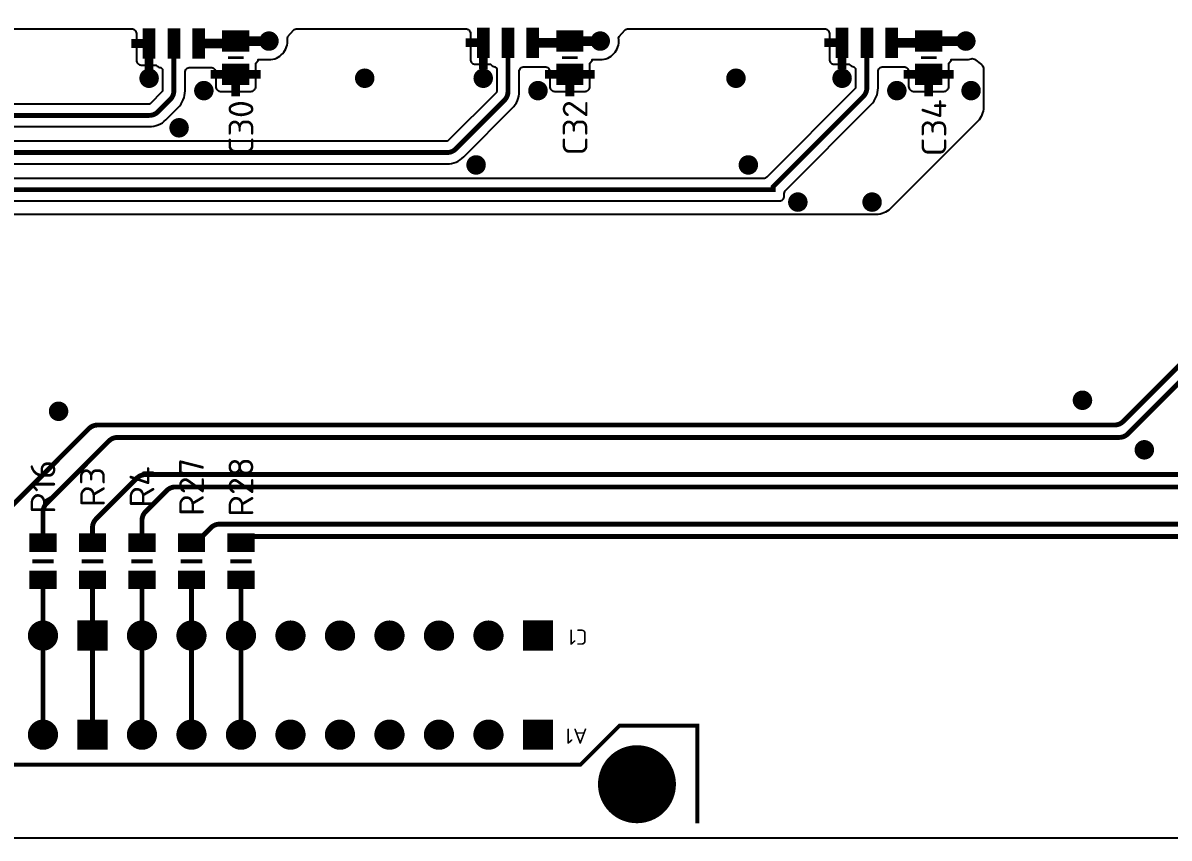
# Model space of a CAD drawing. Header units: millimetres. Extents: x 48 to 829, y 348 to 719.
# Drawn here: x 658.9 to 717.7, y 616.2 to 658 of the extents above; entities that cross this region are included whole.
import ezdxf
from ezdxf.enums import TextEntityAlignment as Align

# ---------------------------------------------------------------- set-up
doc = ezdxf.new("R2010")
doc.units = ezdxf.units.MM
doc.layers.add('TOP_ETCH', color=7, linetype='Continuous')
doc.styles.get("Standard").update_dxf_attribs({"font": 'txt.shx'})

msp = doc.modelspace()

# ---------------------------------------------------------------- linework, layer by layer
at = {"layer": 'TOP_ETCH', "color": 9}
msp.add_lwpolyline([(829.25, 616.25), (596, 616.25), (596, 719.12), (829.25, 719.12)], close=True, dxfattribs=at)
at = {"layer": 'TOP_ETCH'}
for points in [[(658.38, 657.745), (664.462, 657.745, -0.414214), (664.712, 657.495), (664.712, 656.131, 0.414214), (664.962, 655.881), (665.736, 655.881), (665.786, 655.831, 0.199048), (665.963, 655.758), (666.059, 655.662), (666.059, 654.564, -0.198879), (666.042, 654.523), (665.413, 653.894, -0.198879), (665.372, 653.877), (639.228, 653.877, 0.198911)], [(639.228, 652.723), (665.372, 652.723, 0.198911), (666.229, 653.078), (666.858, 653.707, 0.198911), (667.213, 654.564), (667.213, 655.508, -0.414214), (667.463, 655.758), (668.532, 655.758, -0.414214), (668.782, 655.508), (668.782, 654.781, 0.414214), (669.032, 654.531), (670.59, 654.531, 0.414214), (670.84, 654.781), (670.84, 655.985), (670.963, 656.108), (670.963, 656.158), (671.516, 656.158, 0.441856), (672.464, 657.199), (672.459, 657.252), (672.492, 657.351), (672.777, 657.663, -0.211506), (672.962, 657.745), (681.607, 657.745, -0.414214), (681.857, 657.495), (681.857, 656.171, 0.414214), (682.107, 655.921), (682.881, 655.921), (682.931, 655.871, 0.199048), (683.108, 655.798), (683.204, 655.702), (683.204, 654.523, -0.198879), (683.187, 654.482), (680.694, 651.989, -0.198879), (680.653, 651.972), (640.498, 651.972, 0.198911)], [(640.498, 650.818), (680.653, 650.818, 0.198911), (681.51, 651.173), (684.003, 653.666, 0.198911), (684.358, 654.523), (684.358, 655.548, -0.414214), (684.608, 655.798), (685.677, 655.798, -0.414214), (685.927, 655.548), (685.927, 654.781, 0.414214), (686.177, 654.531), (687.735, 654.531, 0.414214), (687.985, 654.781), (687.985, 655.985), (688.108, 656.108), (688.108, 656.158), (688.516, 656.158, 0.441856), (689.464, 657.199), (689.459, 657.252), (689.492, 657.351), (689.777, 657.663, -0.211506), (689.962, 657.745), (700.022, 657.745, -0.414214), (700.272, 657.495), (700.272, 656.171, 0.414214), (700.522, 655.921), (701.296, 655.921), (701.346, 655.871, 0.199048), (701.523, 655.798), (701.619, 655.702), (701.619, 654.714, -0.198879), (701.602, 654.673), (697.069, 650.14, -0.199048), (696.892, 650.067), (641.499, 650.067, 0.198911)], [(641.499, 648.913), (697.712, 648.913, 0.414214), (697.962, 649.163), (697.962, 649.297, -0.199048), (698.035, 649.474), (702.418, 653.857, 0.198911), (702.773, 654.714), (702.773, 655.548, -0.414214), (703.023, 655.798), (704.092, 655.798, -0.414214), (704.342, 655.548), (704.342, 654.781, 0.414214), (704.592, 654.531), (706.15, 654.531, 0.414214), (706.4, 654.781), (706.4, 655.985), (706.523, 656.108), (706.523, 656.158), (707.276, 656.158, 0.070667), (707.541, 656.196), (707.598, 656.212), (707.713, 656.191), (708.08, 655.915, -0.236172), (708.18, 655.715), (708.18, 653.714, -0.198896), (707.887, 653.007), (703.393, 648.513, -0.198896), (702.686, 648.22), (643.189, 648.22, 0.198896)]]:
    msp.add_lwpolyline(points, format="xyb", dxfattribs=at)
at = {"layer": 'TOP_ETCH', "const_width": 0.2}
for points in [[(665.591, 656.31), (665.141, 656.31), (665.141, 657.66), (665.591, 657.66)], [(666.861, 656.31), (666.411, 656.31), (666.411, 657.66), (666.861, 657.66)], [(668.131, 656.31), (667.681, 656.31), (667.681, 657.66), (668.131, 657.66)], [(670.411, 656.66), (669.211, 656.66), (669.211, 657.56), (670.411, 657.56)], [(682.736, 656.35), (682.286, 656.35), (682.286, 657.7), (682.736, 657.7)], [(684.006, 656.35), (683.556, 656.35), (683.556, 657.7), (684.006, 657.7)], [(685.276, 656.35), (684.826, 656.35), (684.826, 657.7), (685.276, 657.7)], [(687.556, 656.66), (686.356, 656.66), (686.356, 657.56), (687.556, 657.56)], [(701.151, 656.35), (700.701, 656.35), (700.701, 657.7), (701.151, 657.7)], [(702.421, 656.35), (701.971, 656.35), (701.971, 657.7), (702.421, 657.7)], [(703.691, 656.35), (703.241, 656.35), (703.241, 657.7), (703.691, 657.7)], [(705.971, 656.66), (704.771, 656.66), (704.771, 657.56), (705.971, 657.56)], [(670.411, 654.96), (669.211, 654.96), (669.211, 655.86), (670.411, 655.86)], [(687.556, 654.96), (686.356, 654.96), (686.356, 655.86), (687.556, 655.86)], [(705.971, 654.96), (704.771, 654.96), (704.771, 655.86), (705.971, 655.86)], [(685.995, 625.955), (684.645, 625.955), (684.645, 627.305), (685.995, 627.305)], [(685.995, 620.875), (684.645, 620.875), (684.645, 622.225), (685.995, 622.225)]]:
    msp.add_lwpolyline(points, close=True, dxfattribs=at)
at = {"layer": 'TOP_ETCH'}
for points, const_width in [([(665.25, 656.31), (665.25, 657.66)], 0.2), ([(665.45, 656.31), (665.45, 657.66)], 0.2), ([(666.45, 656.31), (666.45, 657.66)], 0.2), ([(666.65, 656.31), (666.65, 657.66)], 0.2), ([(666.85, 656.31), (666.85, 657.66)], 0.2), ([(667.85, 656.31), (667.85, 657.66)], 0.2), ([(668.05, 656.31), (668.05, 657.66)], 0.2), ([(669.25, 656.66), (669.25, 657.56)], 0.2), ([(669.45, 656.66), (669.45, 657.56)], 0.2), ([(669.65, 656.66), (669.65, 657.56)], 0.2), ([(669.85, 656.66), (669.85, 657.56)], 0.2), ([(670.05, 656.66), (670.05, 657.56)], 0.2), ([(670.25, 656.66), (670.25, 657.56)], 0.2), ([(671.45, 656.716), (671.45, 657.504)], 0.2), ([(671.65, 656.734), (671.65, 657.486)], 0.2), ([(682.45, 656.35), (682.45, 657.7)], 0.2), ([(682.65, 656.35), (682.65, 657.7)], 0.2), ([(683.65, 656.35), (683.65, 657.7)], 0.2), ([(683.85, 656.35), (683.85, 657.7)], 0.2), ([(684.85, 656.35), (684.85, 657.7)], 0.2), ([(685.05, 656.35), (685.05, 657.7)], 0.2), ([(685.25, 656.35), (685.25, 657.7)], 0.2), ([(686.45, 656.66), (686.45, 657.56)], 0.2), ([(686.65, 656.66), (686.65, 657.56)], 0.2), ([(686.85, 656.66), (686.85, 657.56)], 0.2), ([(687.05, 656.66), (687.05, 657.56)], 0.2), ([(687.25, 656.66), (687.25, 657.56)], 0.2), ([(687.45, 656.66), (687.45, 657.56)], 0.2), ([(688.45, 656.716), (688.45, 657.504)], 0.2), ([(688.65, 656.734), (688.65, 657.486)], 0.2), ([(700.85, 656.35), (700.85, 657.7)], 0.2), ([(701.05, 656.35), (701.05, 657.7)], 0.2), ([(702.05, 656.35), (702.05, 657.7)], 0.2), ([(702.25, 656.35), (702.25, 657.7)], 0.2), ([(703.25, 656.35), (703.25, 657.7)], 0.2), ([(703.45, 656.35), (703.45, 657.7)], 0.2), ([(703.65, 656.35), (703.65, 657.7)], 0.2), ([(704.85, 656.66), (704.85, 657.56)], 0.2), ([(705.05, 656.66), (705.05, 657.56)], 0.2), ([(705.25, 656.66), (705.25, 657.56)], 0.2), ([(705.45, 656.66), (705.45, 657.56)], 0.2), ([(705.65, 656.66), (705.65, 657.56)], 0.2), ([(705.85, 656.66), (705.85, 657.56)], 0.2), ([(707.25, 656.711), (707.25, 657.509)], 0.2), ([(707.45, 656.75), (707.45, 657.47)], 0.2), ([(665.366, 656.985), (664.462, 656.985)], 0.45), ([(665.366, 655.631), (665.366, 656.985)], 0.45), ([(671.516, 657.11), (669.811, 657.11)], 0.5), ([(671.25, 656.812), (671.25, 657.408)], 0.2), ([(671.85, 656.89), (671.85, 657.33)], 0.2), ([(682.511, 657.025), (681.607, 657.025)], 0.45), ([(682.511, 655.671), (682.511, 657.025)], 0.45), ([(685.051, 657.025), (686.871, 657.025), (686.956, 657.11)], 0.5), ([(688.516, 657.11), (686.956, 657.11)], 0.5), ([(688.25, 656.812), (688.25, 657.408)], 0.2), ([(688.85, 656.89), (688.85, 657.33)], 0.2), ([(700.926, 657.025), (700.022, 657.025)], 0.45), ([(700.926, 655.671), (700.926, 657.025)], 0.45), ([(703.466, 657.025), (705.286, 657.025), (705.371, 657.11)], 0.5), ([(707.276, 657.11), (705.371, 657.11)], 0.5), ([(707.05, 656.78), (707.05, 657.44)], 0.2), ([(707.65, 656.969), (707.65, 657.251)], 0.2), ([(669.25, 654.96), (669.25, 655.86)], 0.2), ([(669.411, 656.26), (670.211, 656.26)], 0.15), ([(669.45, 654.96), (669.45, 655.86)], 0.2), ([(669.65, 654.96), (669.65, 655.86)], 0.2), ([(669.85, 654.96), (669.85, 655.86)], 0.2), ([(670.05, 654.96), (670.05, 655.86)], 0.2), ([(670.25, 654.96), (670.25, 655.86)], 0.2), ([(686.45, 654.96), (686.45, 655.86)], 0.2), ([(686.556, 656.26), (687.356, 656.26)], 0.15), ([(686.65, 654.96), (686.65, 655.86)], 0.2), ([(686.85, 654.96), (686.85, 655.86)], 0.2), ([(687.05, 654.96), (687.05, 655.86)], 0.2), ([(687.25, 654.96), (687.25, 655.86)], 0.2), ([(687.45, 654.96), (687.45, 655.86)], 0.2), ([(704.85, 654.96), (704.85, 655.86)], 0.2), ([(704.971, 656.26), (705.771, 656.26)], 0.15), ([(705.05, 654.96), (705.05, 655.86)], 0.2), ([(705.25, 654.96), (705.25, 655.86)], 0.2), ([(705.45, 654.96), (705.45, 655.86)], 0.2), ([(705.65, 654.96), (705.65, 655.86)], 0.2), ([(705.85, 654.96), (705.85, 655.86)], 0.2), ([(665.05, 654.96), (665.05, 655.45)], 0.2), ([(665.25, 654.823), (665.25, 655.587)], 0.2), ([(665.45, 654.814), (665.45, 655.596)], 0.2), ([(665.65, 654.924), (665.65, 655.486)], 0.2), ([(669.811, 655.41), (668.532, 655.41)], 0.45), ([(669.811, 654.281), (669.811, 655.41)], 0.45), ([(671.09, 655.41), (669.811, 655.41)], 0.45), ([(676.05, 655.081), (676.05, 655.329)], 0.2), ([(676.25, 654.848), (676.25, 655.562)], 0.2), ([(676.45, 654.806), (676.45, 655.604)], 0.2), ([(676.65, 654.871), (676.65, 655.539)], 0.2), ([(682.25, 654.902), (682.25, 655.508)], 0.2), ([(682.45, 654.81), (682.45, 655.6)], 0.2), ([(682.65, 654.83), (682.65, 655.58)], 0.2), ([(682.85, 654.993), (682.85, 655.417)], 0.2), ([(686.956, 655.41), (685.677, 655.41)], 0.45), ([(686.956, 654.281), (686.956, 655.41)], 0.45), ([(688.235, 655.41), (686.956, 655.41)], 0.45), ([(695.25, 654.878), (695.25, 655.532)], 0.2), ([(695.45, 654.807), (695.45, 655.603)], 0.2), ([(695.65, 654.843), (695.65, 655.567)], 0.2), ([(695.85, 655.054), (695.85, 655.356)], 0.2), ([(700.65, 654.916), (700.65, 655.494)], 0.2), ([(700.85, 654.813), (700.85, 655.597)], 0.2), ([(701.05, 654.825), (701.05, 655.585)], 0.2), ([(701.25, 654.971), (701.25, 655.439)], 0.2), ([(705.371, 655.41), (704.092, 655.41)], 0.45), ([(705.371, 654.281), (705.371, 655.41)], 0.45), ([(706.65, 655.41), (705.371, 655.41)], 0.45), ([(667.85, 654.337), (667.85, 654.803)], 0.2), ([(668.05, 654.191), (668.05, 654.949)], 0.2), ([(668.25, 654.178), (668.25, 654.962)], 0.2), ([(668.45, 654.28), (668.45, 654.86)], 0.2), ([(685.05, 654.275), (685.05, 654.865)], 0.2), ([(685.25, 654.177), (685.25, 654.963)], 0.2), ([(685.45, 654.192), (685.45, 654.948)], 0.2), ([(685.65, 654.344), (685.65, 654.796)], 0.2), ([(703.45, 654.29), (703.45, 654.85)], 0.2), ([(703.65, 654.18), (703.65, 654.96)], 0.2), ([(703.85, 654.187), (703.85, 654.953)], 0.2), ([(704.05, 654.324), (704.05, 654.816)], 0.2), ([(707.25, 654.3), (707.25, 654.84)], 0.2), ([(707.45, 654.182), (707.45, 654.958)], 0.2), ([(707.65, 654.185), (707.65, 654.955)], 0.2), ([(707.85, 654.312), (707.85, 654.828)], 0.2), ([(666.65, 652.357), (666.65, 652.973)], 0.2), ([(666.85, 652.269), (666.85, 653.061)], 0.2), ([(667.05, 652.293), (667.05, 653.037)], 0.2), ([(667.25, 652.463), (667.25, 652.867)], 0.2), ([(681.85, 650.49), (681.85, 651.03)], 0.2), ([(682.05, 650.372), (682.05, 651.148)], 0.2), ([(682.25, 650.375), (682.25, 651.145)], 0.2), ([(682.45, 650.502), (682.45, 651.018)], 0.2), ([(695.85, 650.461), (695.85, 651.059)], 0.2), ([(696.05, 650.366), (696.05, 651.154)], 0.2), ([(696.25, 650.384), (696.25, 651.136)], 0.2), ([(696.45, 650.542), (696.45, 650.978)], 0.2), ([(698.65, 648.456), (698.65, 649.254)], 0.2), ([(702.45, 648.456), (702.45, 649.254)], 0.2), ([(698.45, 648.512), (698.45, 649.198)], 0.2), ([(698.85, 648.506), (698.85, 649.204)], 0.2), ([(699.05, 648.792), (699.05, 648.918)], 0.2), ([(702.25, 648.518), (702.25, 649.192)], 0.2), ([(702.65, 648.501), (702.65, 649.209)], 0.2), ([(702.85, 648.747), (702.85, 648.963)], 0.2), ([(713.05, 638.355), (713.05, 639.035)], 0.2), ([(713.25, 638.296), (713.25, 639.094)], 0.2), ([(713.45, 638.344), (713.45, 639.046)], 0.2), ([(713.65, 638.607), (713.65, 638.783)], 0.2), ([(716.25, 635.801), (716.25, 636.509)], 0.2), ([(716.45, 635.756), (716.45, 636.554)], 0.2), ([(716.65, 635.818), (716.65, 636.492)], 0.2), ([(716.05, 636.047), (716.05, 636.263)], 0.2), ([(674.85, 626.031), (674.85, 627.229)], 0.2), ([(675.05, 625.965), (675.05, 627.295)], 0.2), ([(675.25, 625.962), (675.25, 627.298)], 0.2), ([(675.45, 626.021), (675.45, 627.239)], 0.2), ([(675.65, 626.166), (675.65, 627.094)], 0.2), ([(677.25, 626.127), (677.25, 627.133)], 0.2), ([(677.45, 626.004), (677.45, 627.256)], 0.2), ([(677.65, 625.957), (677.65, 627.303)], 0.2), ([(677.85, 625.972), (677.85, 627.288)], 0.2), ([(678.05, 626.053), (678.05, 627.207)], 0.2), ([(678.25, 626.239), (678.25, 627.021)], 0.2), ([(679.65, 626.303), (679.65, 626.957)], 0.2), ([(679.85, 626.08), (679.85, 627.18)], 0.2), ([(680.05, 625.983), (680.05, 627.277)], 0.2), ([(680.25, 625.956), (680.25, 627.304)], 0.2), ([(680.45, 625.989), (680.45, 627.271)], 0.2), ([(680.65, 626.094), (680.65, 627.166)], 0.2), ([(680.85, 626.341), (680.85, 626.919)], 0.2), ([(682.25, 626.212), (682.25, 627.048)], 0.2), ([(682.45, 626.042), (682.45, 627.218)], 0.2), ([(682.65, 625.968), (682.65, 627.292)], 0.2), ([(682.85, 625.959), (682.85, 627.301)], 0.2), ([(683.05, 626.012), (683.05, 627.248)], 0.2), ([(683.25, 626.146), (683.25, 627.114)], 0.2), ([(684.65, 625.955), (684.65, 627.305)], 0.2), ([(684.85, 625.955), (684.85, 627.305)], 0.2), ([(685.05, 625.955), (685.05, 627.305)], 0.2), ([(685.25, 625.955), (685.25, 627.305)], 0.2), ([(685.45, 625.955), (685.45, 627.305)], 0.2), ([(685.65, 625.955), (685.65, 627.305)], 0.2), ([(685.85, 625.955), (685.85, 627.305)], 0.2), ([(677.05, 626.448), (677.05, 626.812)], 0.2), ([(683.449, 626.547), (683.449, 626.713)], 0.2), ([(675.05, 620.885), (675.05, 622.215)], 0.2), ([(675.25, 620.882), (675.25, 622.218)], 0.2), ([(675.45, 620.941), (675.45, 622.159)], 0.2), ([(677.45, 620.924), (677.45, 622.176)], 0.2), ([(677.65, 620.877), (677.65, 622.223)], 0.2), ([(677.85, 620.892), (677.85, 622.208)], 0.2), ([(680.05, 620.903), (680.05, 622.197)], 0.2), ([(680.25, 620.876), (680.25, 622.224)], 0.2), ([(680.45, 620.909), (680.45, 622.191)], 0.2), ([(682.65, 620.888), (682.65, 622.212)], 0.2), ([(682.85, 620.879), (682.85, 622.221)], 0.2), ([(683.05, 620.932), (683.05, 622.168)], 0.2), ([(684.65, 620.875), (684.65, 622.225)], 0.2), ([(684.85, 620.875), (684.85, 622.225)], 0.2), ([(685.05, 620.875), (685.05, 622.225)], 0.2), ([(685.25, 620.875), (685.25, 622.225)], 0.2), ([(685.45, 620.875), (685.45, 622.225)], 0.2), ([(685.65, 620.875), (685.65, 622.225)], 0.2), ([(685.85, 620.875), (685.85, 622.225)], 0.2), ([(674.85, 620.951), (674.85, 622.149)], 0.2), ([(675.65, 621.086), (675.65, 622.014)], 0.2), ([(677.05, 621.368), (677.05, 621.732)], 0.2), ([(677.25, 621.047), (677.25, 622.053)], 0.2), ([(678.05, 620.973), (678.05, 622.127)], 0.2), ([(678.25, 621.159), (678.25, 621.941)], 0.2), ([(679.65, 621.223), (679.65, 621.877)], 0.2), ([(679.85, 621), (679.85, 622.1)], 0.2), ([(680.65, 621.014), (680.65, 622.086)], 0.2), ([(680.85, 621.261), (680.85, 621.839)], 0.2), ([(682.25, 621.132), (682.25, 621.968)], 0.2), ([(682.45, 620.962), (682.45, 622.138)], 0.2), ([(683.25, 621.066), (683.25, 622.034)], 0.2), ([(683.449, 621.467), (683.449, 621.633)], 0.2), ([(689.25, 617.498), (689.25, 620.522)], 0.2), ([(689.45, 617.365), (689.45, 620.655)], 0.2), ([(689.65, 617.265), (689.65, 620.755)], 0.2), ([(689.85, 617.192), (689.85, 620.828)], 0.2), ([(690.05, 617.143), (690.05, 620.877)], 0.2), ([(690.25, 617.116), (690.25, 620.904)], 0.2), ([(690.45, 617.111), (690.45, 620.909)], 0.2), ([(690.65, 617.127), (690.65, 620.893)], 0.2), ([(690.85, 617.165), (690.85, 620.855)], 0.2), ([(691.05, 617.225), (691.05, 620.795)], 0.2), ([(691.25, 617.311), (691.25, 620.709)], 0.2), ([(691.45, 617.427), (691.45, 620.593)], 0.2), ([(691.65, 617.58), (691.65, 620.44)], 0.2), ([(688.85, 617.912), (688.85, 620.108)], 0.2), ([(689.05, 617.674), (689.05, 620.346)], 0.2), ([(691.85, 617.783), (691.85, 620.237)], 0.2), ([(692.05, 618.068), (692.05, 619.952)], 0.2), ([(688.65, 618.271), (688.65, 619.749)], 0.2), ([(692.25, 618.577), (692.25, 619.443)], 0.2)]:
    msp.add_lwpolyline(points, dxfattribs=dict(at, const_width=const_width))
at = {"layer": 'TOP_ETCH', "const_width": 0.2}
for points in [[(671.916, 657.11, 1), (671.116, 657.11, 1)], [(688.916, 657.11, 1), (688.116, 657.11, 1)], [(707.676, 657.11, 1), (706.876, 657.11, 1)], [(665.766, 655.205, 1), (664.966, 655.205, 1)], [(676.83, 655.205, 1), (676.03, 655.205, 1)], [(682.911, 655.205, 1), (682.111, 655.205, 1)], [(695.88, 655.205, 1), (695.08, 655.205, 1)], [(701.326, 655.205, 1), (700.526, 655.205, 1)], [(668.575, 654.57, 1), (667.775, 654.57, 1)], [(685.72, 654.57, 1), (684.92, 654.57, 1)], [(704.135, 654.57, 1), (703.335, 654.57, 1)], [(707.945, 654.57, 1), (707.145, 654.57, 1)], [(667.305, 652.665, 1), (666.505, 652.665, 1)], [(682.545, 650.76, 1), (681.745, 650.76, 1)], [(696.515, 650.76, 1), (695.715, 650.76, 1)], [(699.055, 648.855, 1), (698.255, 648.855, 1)], [(702.865, 648.855, 1), (702.065, 648.855, 1)], [(713.66, 638.695, 1), (712.86, 638.695, 1)], [(716.835, 636.155, 1), (716.035, 636.155, 1)], [(678.375, 626.63, 1), (677.025, 626.63, 1)], [(680.915, 626.63, 1), (679.565, 626.63, 1)], [(683.455, 626.63, 1), (682.105, 626.63, 1)], [(678.375, 621.55, 1), (677.025, 621.55, 1)], [(680.915, 621.55, 1), (679.565, 621.55, 1)], [(683.455, 621.55, 1), (682.105, 621.55, 1)], [(692.3, 619.01, 1), (688.5, 619.01, 1)]]:
    msp.add_lwpolyline(points, format="xyb", close=True, dxfattribs=at)
at = {"layer": 'TOP_ETCH'}
for points, const_width in [([(666.636, 656.985), (666.636, 654.564, -0.198909), (666.45, 654.115), (665.821, 653.486, -0.198909), (665.372, 653.3), (639.228, 653.3, 0.198909), (638.779, 653.114), (634.706, 649.041, 0.198909), (634.52, 648.592), (634.52, 631.39)], 0.25), ([(683.781, 657.025), (683.781, 654.523, -0.198909), (683.595, 654.074), (681.102, 651.581, -0.198909), (680.653, 651.395), (640.498, 651.395, 0.198909), (640.049, 651.209), (637.246, 648.406, 0.198909), (637.06, 647.957), (637.06, 631.39)], 0.25), ([(702.196, 657.025), (702.196, 654.714, -0.198909), (702.01, 654.265), (697.385, 649.64), (697.385, 649.49), (641.499, 649.49, 0.198909), (641.05, 649.304), (639.786, 648.04, 0.198909), (639.6, 647.591), (639.6, 631.39)], 0.25), ([(667.906, 656.985), (669.51, 656.985, 0.198979), (669.81, 657.109), (669.811, 657.11)], 0.5)]:
    msp.add_lwpolyline(points, format="xyb", dxfattribs=dict(at, const_width=const_width))
at = {"layer": 'TOP_ETCH', "color": 9, "const_width": 0.25}
for points in [[(657.38, 631.39), (657.38, 632.082, -0.198909), (657.566, 632.531), (662.274, 637.239, -0.198909), (662.723, 637.425), (714.902, 637.425, 0.198909), (715.351, 637.611), (724.055, 646.315)], [(662.46, 631.39), (662.46, 632.161, -0.198909), (662.646, 632.61), (664.735, 634.699, -0.198909), (665.184, 634.885), (737.579, 634.885, 0.198909), (738.028, 635.071), (749.143, 646.186, -0.19897), (749.455, 646.315)], [(667.54, 631.39, 0.198924), (667.924, 631.549), (668.534, 632.159, -0.198909), (668.983, 632.345), (760.622, 632.345, 0.198909), (761.071, 632.531), (774.855, 646.315)], [(659.92, 631.39), (659.92, 632.963, -0.198909), (660.106, 633.412), (663.298, 636.604, -0.198909), (663.747, 636.79), (715.142, 636.79, 0.198909), (715.591, 636.976), (723.794, 645.179, -0.198909), (724.243, 645.365), (725.056, 645.365)], [(750.456, 645.365), (749.46, 645.365, 0.198909), (749.011, 645.179), (738.268, 634.436, -0.198909), (737.819, 634.25), (666.716, 634.25, 0.198909), (666.267, 634.064), (665.186, 632.983, 0.198909), (665, 632.534), (665, 631.39)], [(775.856, 645.365), (775.438, 645.365, 0.198909), (774.989, 645.179), (761.706, 631.896, -0.198909), (761.257, 631.71), (670.663, 631.71, 0.198909), (670.214, 631.524), (670.08, 631.39)]]:
    msp.add_lwpolyline(points, format="xyb", dxfattribs=at)
at = {"layer": 'TOP_ETCH', "color": 9, "const_width": 0.2}
for points in [[(661.12, 638.13, 1), (660.32, 638.13, 1)], [(660.595, 626.63, 1), (659.245, 626.63, 1)], [(665.675, 626.63, 1), (664.325, 626.63, 1)], [(668.215, 626.63, 1), (666.865, 626.63, 1)], [(670.755, 626.63, 1), (669.405, 626.63, 1)], [(673.295, 626.63, 1), (671.945, 626.63, 1)], [(675.835, 626.63, 1), (674.485, 626.63, 1)], [(660.595, 621.55, 1), (659.245, 621.55, 1)], [(665.675, 621.55, 1), (664.325, 621.55, 1)], [(668.215, 621.55, 1), (666.865, 621.55, 1)], [(670.755, 621.55, 1), (669.405, 621.55, 1)], [(673.295, 621.55, 1), (671.945, 621.55, 1)], [(675.835, 621.55, 1), (674.485, 621.55, 1)]]:
    msp.add_lwpolyline(points, format="xyb", close=True, dxfattribs=at)
at = {"layer": 'TOP_ETCH', "color": 9}
for points, const_width in [([(660.45, 637.835), (660.45, 638.425)], 0.2), ([(660.65, 637.737), (660.65, 638.523)], 0.2), ([(660.85, 637.752), (660.85, 638.508)], 0.2), ([(661.05, 637.904), (661.05, 638.356)], 0.2), ([(659.45, 631.015), (659.45, 631.765)], 0.2), ([(659.65, 631.015), (659.65, 631.765)], 0.2), ([(659.85, 631.015), (659.85, 631.765)], 0.2), ([(660.05, 631.015), (660.05, 631.765)], 0.2), ([(660.25, 631.015), (660.25, 631.765)], 0.2), ([(660.45, 631.015), (660.45, 631.765)], 0.2), ([(662.05, 631.015), (662.05, 631.765)], 0.2), ([(662.25, 631.015), (662.25, 631.765)], 0.2), ([(662.45, 631.015), (662.45, 631.765)], 0.2), ([(662.65, 631.015), (662.65, 631.765)], 0.2), ([(662.85, 631.015), (662.85, 631.765)], 0.2), ([(663.05, 631.015), (663.05, 631.765)], 0.2), ([(664.45, 631.015), (664.45, 631.765)], 0.2), ([(664.65, 631.015), (664.65, 631.765)], 0.2), ([(664.85, 631.015), (664.85, 631.765)], 0.2), ([(665.05, 631.015), (665.05, 631.765)], 0.2), ([(665.25, 631.015), (665.25, 631.765)], 0.2), ([(665.45, 631.015), (665.45, 631.765)], 0.2), ([(667.05, 631.015), (667.05, 631.765)], 0.2), ([(667.25, 631.015), (667.25, 631.765)], 0.2), ([(667.45, 631.015), (667.45, 631.765)], 0.2), ([(667.65, 631.015), (667.65, 631.765)], 0.2), ([(667.85, 631.015), (667.85, 631.765)], 0.2), ([(668.05, 631.015), (668.05, 631.765)], 0.2), ([(669.65, 631.015), (669.65, 631.765)], 0.2), ([(669.85, 631.015), (669.85, 631.765)], 0.2), ([(670.05, 631.015), (670.05, 631.765)], 0.2), ([(670.25, 631.015), (670.25, 631.765)], 0.2), ([(670.45, 631.015), (670.45, 631.765)], 0.2), ([(670.65, 631.015), (670.65, 631.765)], 0.2), ([(660.47, 630.44), (659.37, 630.44)], 0.2), ([(663.01, 630.44), (661.91, 630.44)], 0.2), ([(665.55, 630.44), (664.45, 630.44)], 0.2), ([(668.09, 630.44), (666.99, 630.44)], 0.2), ([(670.63, 630.44), (669.53, 630.44)], 0.2), ([(659.45, 629.115), (659.45, 629.865)], 0.2), ([(659.65, 629.115), (659.65, 629.865)], 0.2), ([(659.85, 629.115), (659.85, 629.865)], 0.2), ([(660.05, 629.115), (660.05, 629.865)], 0.2), ([(660.25, 629.115), (660.25, 629.865)], 0.2), ([(660.45, 629.115), (660.45, 629.865)], 0.2), ([(662.05, 629.115), (662.05, 629.865)], 0.2), ([(662.25, 629.115), (662.25, 629.865)], 0.2), ([(662.45, 629.115), (662.45, 629.865)], 0.2), ([(662.65, 629.115), (662.65, 629.865)], 0.2), ([(662.85, 629.115), (662.85, 629.865)], 0.2), ([(663.05, 629.115), (663.05, 629.865)], 0.2), ([(664.45, 629.115), (664.45, 629.865)], 0.2), ([(664.65, 629.115), (664.65, 629.865)], 0.2), ([(664.85, 629.115), (664.85, 629.865)], 0.2), ([(665.05, 629.115), (665.05, 629.865)], 0.2), ([(665.25, 629.115), (665.25, 629.865)], 0.2), ([(665.45, 629.115), (665.45, 629.865)], 0.2), ([(667.05, 629.115), (667.05, 629.865)], 0.2), ([(667.25, 629.115), (667.25, 629.865)], 0.2), ([(667.45, 629.115), (667.45, 629.865)], 0.2), ([(667.65, 629.115), (667.65, 629.865)], 0.2), ([(667.85, 629.115), (667.85, 629.865)], 0.2), ([(668.05, 629.115), (668.05, 629.865)], 0.2), ([(669.65, 629.115), (669.65, 629.865)], 0.2), ([(669.85, 629.115), (669.85, 629.865)], 0.2), ([(670.05, 629.115), (670.05, 629.865)], 0.2), ([(670.25, 629.115), (670.25, 629.865)], 0.2), ([(670.45, 629.115), (670.45, 629.865)], 0.2), ([(670.65, 629.115), (670.65, 629.865)], 0.2), ([(659.92, 626.63), (659.92, 629.49)], 0.25), ([(662.46, 626.63), (662.46, 629.49)], 0.25), ([(665, 626.63), (665, 629.49)], 0.25), ([(667.54, 626.63), (667.54, 629.49)], 0.25), ([(670.08, 626.63), (670.08, 629.49)], 0.25), ([(659.45, 626.146), (659.45, 627.114)], 0.2), ([(659.65, 626.012), (659.65, 627.248)], 0.2), ([(659.85, 625.959), (659.85, 627.301)], 0.2), ([(660.05, 625.968), (660.05, 627.292)], 0.2), ([(660.25, 626.042), (660.25, 627.218)], 0.2), ([(660.449, 626.211), (660.449, 627.049)], 0.2), ([(661.85, 625.955), (661.85, 627.305)], 0.2), ([(662.05, 625.955), (662.05, 627.305)], 0.2), ([(662.25, 625.955), (662.25, 627.305)], 0.2), ([(662.45, 625.955), (662.45, 627.305)], 0.2), ([(662.65, 625.955), (662.65, 627.305)], 0.2), ([(662.85, 625.955), (662.85, 627.305)], 0.2), ([(663.05, 625.955), (663.05, 627.305)], 0.2), ([(664.45, 626.239), (664.45, 627.021)], 0.2), ([(664.65, 626.053), (664.65, 627.207)], 0.2), ([(664.85, 625.972), (664.85, 627.288)], 0.2), ([(665.05, 625.957), (665.05, 627.303)], 0.2), ([(665.25, 626.004), (665.25, 627.256)], 0.2), ([(665.45, 626.127), (665.45, 627.133)], 0.2), ([(667.05, 626.166), (667.05, 627.094)], 0.2), ([(667.25, 626.021), (667.25, 627.239)], 0.2), ([(667.45, 625.962), (667.45, 627.298)], 0.2), ([(667.65, 625.965), (667.65, 627.295)], 0.2), ([(667.85, 626.031), (667.85, 627.229)], 0.2), ([(668.05, 626.188), (668.05, 627.072)], 0.2), ([(669.45, 626.388), (669.45, 626.872)], 0.2), ([(669.65, 626.11), (669.65, 627.15)], 0.2), ([(669.85, 625.996), (669.85, 627.264)], 0.2), ([(670.05, 625.956), (670.05, 627.304)], 0.2), ([(670.25, 625.977), (670.25, 627.283)], 0.2), ([(670.45, 626.066), (670.45, 627.194)], 0.2), ([(670.65, 626.269), (670.65, 626.991)], 0.2), ([(672.05, 626.269), (672.05, 626.991)], 0.2), ([(672.25, 626.066), (672.25, 627.194)], 0.2), ([(672.45, 625.977), (672.45, 627.283)], 0.2), ([(672.65, 625.956), (672.65, 627.304)], 0.2), ([(672.85, 625.996), (672.85, 627.264)], 0.2), ([(673.05, 626.11), (673.05, 627.15)], 0.2), ([(673.25, 626.388), (673.25, 626.872)], 0.2), ([(674.65, 626.188), (674.65, 627.072)], 0.2), ([(659.25, 626.548), (659.25, 626.712)], 0.2), ([(659.92, 621.55), (659.92, 626.63)], 0.25), ([(662.46, 621.55), (662.46, 626.63)], 0.25), ([(665, 621.55), (665, 626.63)], 0.25), ([(665.649, 626.447), (665.649, 626.813)], 0.2), ([(667.54, 621.55), (667.54, 626.63)], 0.25), ([(670.08, 621.55), (670.08, 626.63)], 0.25), ([(659.65, 620.932), (659.65, 622.168)], 0.2), ([(659.85, 620.879), (659.85, 622.221)], 0.2), ([(660.05, 620.888), (660.05, 622.212)], 0.2), ([(661.85, 620.875), (661.85, 622.225)], 0.2), ([(662.05, 620.875), (662.05, 622.225)], 0.2), ([(662.25, 620.875), (662.25, 622.225)], 0.2), ([(662.45, 620.875), (662.45, 622.225)], 0.2), ([(662.65, 620.875), (662.65, 622.225)], 0.2), ([(662.85, 620.875), (662.85, 622.225)], 0.2), ([(663.05, 620.875), (663.05, 622.225)], 0.2), ([(664.85, 620.892), (664.85, 622.208)], 0.2), ([(665.05, 620.877), (665.05, 622.223)], 0.2), ([(665.25, 620.924), (665.25, 622.176)], 0.2), ([(667.25, 620.941), (667.25, 622.159)], 0.2), ([(667.45, 620.882), (667.45, 622.218)], 0.2), ([(667.65, 620.885), (667.65, 622.215)], 0.2), ([(669.85, 620.916), (669.85, 622.184)], 0.2), ([(670.05, 620.876), (670.05, 622.224)], 0.2), ([(670.25, 620.897), (670.25, 622.203)], 0.2), ([(672.45, 620.897), (672.45, 622.203)], 0.2), ([(672.65, 620.876), (672.65, 622.224)], 0.2), ([(672.85, 620.916), (672.85, 622.184)], 0.2), ([(598.5, 617.01), (598.5, 622.01), (602.5, 622.01), (604.5, 620.01), (687.5, 620.01), (689.5, 622.01), (693.5, 622.01), (693.5, 617.01)], 0.2), ([(659.25, 621.468), (659.25, 621.632)], 0.2), ([(659.45, 621.066), (659.45, 622.034)], 0.2), ([(660.25, 620.962), (660.25, 622.138)], 0.2), ([(660.449, 621.131), (660.449, 621.969)], 0.2), ([(664.45, 621.159), (664.45, 621.941)], 0.2), ([(664.65, 620.973), (664.65, 622.127)], 0.2), ([(665.45, 621.047), (665.45, 622.053)], 0.2), ([(665.649, 621.367), (665.649, 621.733)], 0.2), ([(667.05, 621.086), (667.05, 622.014)], 0.2), ([(667.85, 620.951), (667.85, 622.149)], 0.2), ([(668.05, 621.108), (668.05, 621.992)], 0.2), ([(669.45, 621.308), (669.45, 621.792)], 0.2), ([(669.65, 621.03), (669.65, 622.07)], 0.2), ([(670.45, 620.986), (670.45, 622.114)], 0.2), ([(670.65, 621.189), (670.65, 621.911)], 0.2), ([(672.05, 621.189), (672.05, 621.911)], 0.2), ([(672.25, 620.986), (672.25, 622.114)], 0.2), ([(673.05, 621.03), (673.05, 622.07)], 0.2), ([(673.25, 621.308), (673.25, 621.792)], 0.2), ([(674.65, 621.108), (674.65, 621.992)], 0.2)]:
    msp.add_lwpolyline(points, dxfattribs=dict(at, const_width=const_width))
at = {"layer": 'TOP_ETCH', "color": 9, "const_width": 0.2}
for points in [[(660.52, 631.015), (659.32, 631.015), (659.32, 631.765), (660.52, 631.765)], [(663.06, 631.015), (661.86, 631.015), (661.86, 631.765), (663.06, 631.765)], [(665.6, 631.015), (664.4, 631.015), (664.4, 631.765), (665.6, 631.765)], [(668.14, 631.015), (666.94, 631.015), (666.94, 631.765), (668.14, 631.765)], [(670.68, 631.015), (669.48, 631.015), (669.48, 631.765), (670.68, 631.765)], [(660.52, 629.115), (659.32, 629.115), (659.32, 629.865), (660.52, 629.865)], [(663.06, 629.115), (661.86, 629.115), (661.86, 629.865), (663.06, 629.865)], [(665.6, 629.115), (664.4, 629.115), (664.4, 629.865), (665.6, 629.865)], [(668.14, 629.115), (666.94, 629.115), (666.94, 629.865), (668.14, 629.865)], [(670.68, 629.115), (669.48, 629.115), (669.48, 629.865), (670.68, 629.865)], [(663.135, 625.955), (661.785, 625.955), (661.785, 627.305), (663.135, 627.305)], [(663.135, 620.875), (661.785, 620.875), (661.785, 622.225), (663.135, 622.225)]]:
    msp.add_lwpolyline(points, close=True, dxfattribs=at)

# ---------------------------------------------------------------- texts
at = {"layer": 'TOP_ETCH', "width": 1.019685}
for s, p in [('C34', (706.275, 652.665)), ('C30', (670.715, 652.665)), ('C32', (687.86, 652.665))]:
    msp.add_text(s, height=1.27, rotation=90, dxfattribs=at).set_placement(p, align=Align.CENTER)
at = {"layer": 'TOP_ETCH', "color": 7, "width": 1.019685}
for s, p in [('R16', (660.555, 634.25)), ('R4', (665.635, 634.25)), ('R27', (668.175, 634.25)), ('R28', (670.715, 634.25)), ('R3', (663.095, 634.25))]:
    msp.add_text(s, height=1.27, rotation=90, dxfattribs=at).set_placement(p, align=Align.CENTER)
at = {"layer": 'TOP_ETCH'}
for s, p in [('C1', (687.86, 626.947)), ('A1', (687.86, 621.867))]:
    msp.add_text(s, height=0.787, rotation=180, dxfattribs=at).set_placement(p)

doc.saveas('drawing.dxf')
